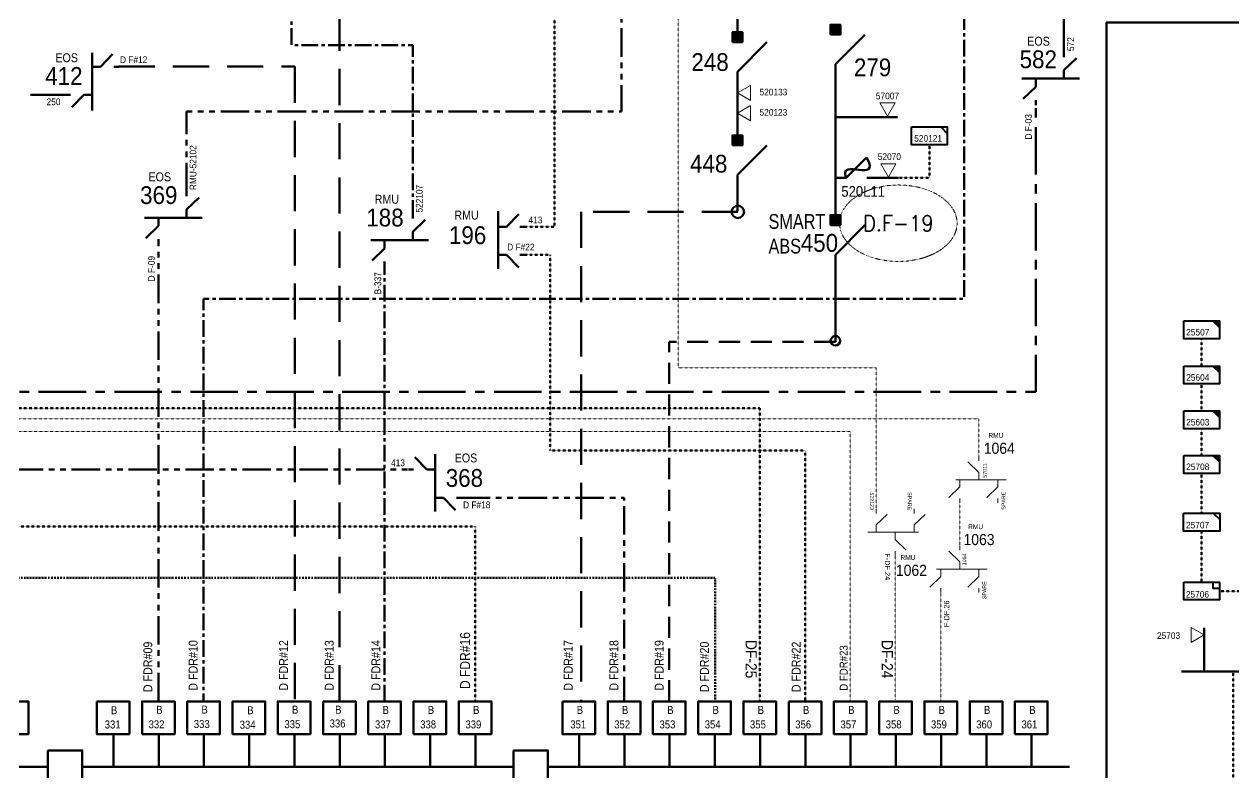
# Model space of a CAD drawing. Header units: metres. Extents: x 65984 to 144644, y -19036 to 23726.
# Drawn here: x 108724 to 109404, y 20772 to 21193 of the extents above; entities that cross this region are included whole.
import ezdxf
from ezdxf.enums import TextEntityAlignment as Align

# ---------------------------------------------------------------- set-up
doc = ezdxf.new("R2010")
doc.units = ezdxf.units.M
doc.header["$MEASUREMENT"] = 0
for name, pattern in [('( Center )', [2, 1.25, -0.25, 0.25, -0.25]), ('( Phantom )', [2.5, 1.25, -0.25, 0.25, -0.25, 0.25, -0.25]), ('DGN Style 3', [0.013877, 0, -0.013877]), ('DGN Style 4', [1.6, 0.8, -0.4, 0, -0.4]), ('HIDDEN2', [2381.25, 1587.5, -793.75])]:
    doc.linetypes.add(name, pattern=pattern)
doc.layers.get('0').update_dxf_attribs({"color": 95, "lineweight": 40})
for name, color, linetype, lineweight in [('ABS', 7, 'Continuous', 40), ('ABS NUMBER', 112, 'Continuous', 30), ('d_eos', 111, 'Continuous', 40), ('d_eos no', 121, 'Continuous', 40), ('d_fco', 5, 'Continuous', 40), ('d_fco text', 95, 'Continuous', 40), ('d_oh branch', 94, 'Continuous', 40), ('d_switch', 95, 'Continuous', 40), ('d_tf', 1, 'Continuous', 40), ('d_tf no', 6, 'Continuous', 40), ('d_ug cable', 95, 'Continuous', 40), ('d_ug tf', 1, 'Continuous', 40), ('d_unit sub', 7, 'Continuous', 40), ('FDR  1  16', 234, 'Continuous', 40), ('fedr no', 95, 'Continuous', 40), ('GRID STATION  04', 7, 'Continuous', 40), ('Level 37', 7, 'Continuous', 0), ('O H MAIN FEEDER', 4, 'Continuous', 100)]:
    doc.layers.add(name, color=color, linetype=linetype, lineweight=lineweight)
doc.styles.add('NASKHF', font='naskhf.shx', dxfattribs={"height": 8})
doc.styles.add('Style-Arial', font='arial.ttf')
doc.styles.add('Style-ENGINEERING', font='ENGINEERING.shx')
doc.styles.add('Style-msdefault', font='msdefault.shx')
doc.styles.add('Style-STANDARD', font='STANDARD.shx')

# ---------------------------------------------------------------- blocks, each defined once
blk = doc.blocks.new('ABS2_1_1')
at = {"color": 0, "linetype": 'ByBlock', "lineweight": -2, "ltscale": 500}
for q in [(-29900, 43500), (0, 0)]:
    blk.add_line((0, 13600), q, dxfattribs=at)
at = {"color": 0, "linetype": 'ByBlock', "lineweight": -2, "ltscale": 500, "flags": 128}
for points in [[(5000, 43600), (-5000, 43600), (-5000, 53600), (5000, 53600)], [(3791, 49653), (3791, 49653), (3791, 49653)]]:
    blk.add_lwpolyline(points, close=True, dxfattribs=at)
at = {"color": 0, "linetype": 'ByBlock', "lineweight": -2, "ltscale": 500}
for points in [[(5000, 43600), (-5000, 43600), (5000, 53600), (-5000, 53600)], [(3791, 49653), (3791, 49653), (3791, 49653)]]:
    blk.add_solid(points, dxfattribs=at)
blk = doc.blocks.new('TF3')
at = {"color": 0, "linetype": 'ByBlock', "lineweight": -2}
for p, q in [((11.3, 9), (18.3, 9)), ((18.3, 9), (18.3, 2))]:
    blk.add_line(p, q, dxfattribs=at)
at = {"color": 0, "linetype": 'ByBlock', "lineweight": -2, "flags": 128}
blk.add_lwpolyline([(18.3, 2), (11.3, 2), (11.3, 9)], dxfattribs=at)
at = {"color": 0, "linetype": 'ByBlock', "lineweight": -2}
blk.add_3dface([(-21.7, 9), (18.3, 9), (18.3, -11), (-21.7, -11)], dxfattribs=at)
blk = doc.blocks.new('TF_8')
at = {"color": 0, "linetype": 'ByBlock', "lineweight": -2}
blk.add_line((6.3, 4.95), (9.9, 1.35), dxfattribs=at)
blk.add_3dface([(-10.1, 4.95), (9.9, 4.95), (9.9, -5.05), (-10.1, -5.05)], dxfattribs=at)
blk = doc.blocks.new('*U886')
at = {"layer": 'd_eos', "color": 7, "linetype": 'Continuous', "lineweight": 211, "ltscale": 0.638341}
for p, q in [((7.44, 12.1), (7.44, 14.92)), ((7.44, 4.65), (14.44, 11.45)), ((-16.17, 0), (16.16, 0)), ((-8.42, 0), (-8.42, -4.65)), ((7.44, 0), (7.44, 4.65)), ((-8.42, -4.65), (-15.42, -11.44)), ((-8.42, -12.09), (-8.42, -14.92))]:
    blk.add_line(p, q, dxfattribs=at)
blk = doc.blocks.new('*U885')
at = {"layer": 'd_eos', "color": 7, "linetype": 'Continuous', "lineweight": 211, "ltscale": 0.638341}
for p, q in [((-7.44, 12.09), (-7.44, 14.92)), ((-7.44, 4.65), (-14.45, 11.44)), ((16.16, 0), (-16.16, 0)), ((-7.44, 0), (-7.44, 4.65)), ((8.41, 0), (8.41, -4.65)), ((8.41, -4.65), (15.42, -11.45)), ((8.41, -12.09), (8.41, -14.92))]:
    blk.add_line(p, q, dxfattribs=at)
blk = doc.blocks.new('*U827')
at = {"layer": 'd_eos', "color": 7, "linetype": 'Continuous', "lineweight": 211, "ltscale": 0.638341}
for p, q in [((0, 16.15), (0, -16.17)), ((4.65, 8.41), (11.45, 15.41)), ((0, 8.41), (4.65, 8.41)), ((12.09, 8.41), (14.92, 8.41)), ((-12.09, -7.45), (-14.92, -7.45)), ((-4.65, -7.45), (-11.44, -14.45)), ((0, -7.45), (-4.65, -7.45))]:
    blk.add_line(p, q, dxfattribs=at)
blk = doc.blocks.new('*U706')
at = {"layer": 'd_fco', "color": 3, "linetype": 'Continuous', "lineweight": 100}
blk.add_line((-4.6, 4.21), (-10.13, 4.21), dxfattribs=at)
at = {"layer": 'd_fco', "color": 3, "linetype": 'Continuous', "lineweight": 100, "flags": 128}
blk.add_lwpolyline([(13.02, 4.21), (7.07, 4.21), (-4.4, -7.26)], dxfattribs=at)
at = {"layer": 'd_fco', "color": 3, "linetype": 'Continuous', "lineweight": 100}
blk.add_open_spline([(-4.4, -7.26), (-13, 7.69), (11.58, -7.67), (7.07, 4.21)], degree=3, dxfattribs=at)
blk = doc.blocks.new('exist.us-1000kva')
at = {"color": 0, "linetype": 'ByBlock', "lineweight": -2, "flags": 128}
blk.add_lwpolyline([(40, 12.9), (32.8, 20), (40, 20)], close=True, dxfattribs=at)
at = {"color": 0, "linetype": 'ByBlock', "lineweight": -2, "extrusion": (0, 0, -1)}
blk.add_solid([(-40, 12.9), (-32.8, 20), (-40, 20)], dxfattribs=at)
at = {"color": 0, "linetype": 'ByBlock', "lineweight": -2, "xscale": 2, "yscale": 2}
blk.add_blockref('TF_8', (20.2, 10.1), dxfattribs=at)
blk = doc.blocks.new('*U1367')
at = {"layer": 'd_eos', "color": 5, "linetype": 'Continuous', "lineweight": 211, "ltscale": 0.638341}
for p, q in [((-7.45, 12.09), (-7.45, 14.91)), ((-7.45, 4.64), (-14.45, 11.44)), ((-7.45, -0.01), (-7.45, 4.64)), ((16.15, -0.01), (-16.17, -0.01)), ((8.41, -0.01), (8.41, -4.66)), ((8.41, -4.66), (15.41, -11.45)), ((8.41, -12.1), (8.41, -14.92))]:
    blk.add_line(p, q, dxfattribs=at)
blk = doc.blocks.new('*U1366')
at = {"layer": 'FDR  1  16', "color": 5, "linetype": '( Center )', "lineweight": 140, "ltscale": 7.500037}
blk.add_line((35.51, -595.63), (35.51, -351.13), dxfattribs=at)
at = {"layer": 'FDR  1  16', "color": 5, "linetype": '( Center )', "lineweight": 140, "ltscale": 7.500037, "flags": 128}
blk.add_lwpolyline([(-60.08, 474.76), (-60.08, 230.27), (-16.86, 230.27), (-16.86, -226.47), (51.36, -226.47), (51.36, -321.3)], dxfattribs=at)
at = {"layer": 'd_eos', "color": 5, "linetype": 'Continuous', "lineweight": 211, "ltscale": 0.638341, "extrusion": (0, 0, -1), "rotation": 359.9971420911775}
blk.add_blockref('*U1367', (-43.91, -336.21), dxfattribs=at)
at = {"layer": 'd_eos no', "color": 5, "linetype": 'Continuous', "lineweight": 140, "style": 'Style-Arial', "width": 0.9}
blk.add_text('188', height=10, dxfattribs=at).set_placement((25.22, -318.51), align=Align.TOP_LEFT)
at = {"layer": 'd_switch', "color": 5, "linetype": 'Continuous', "lineweight": 30, "style": 'Style-ENGINEERING', "width": 0.921053}
for s, p in [('522107', (53.07, -320.71)), ('B-337', (29.78, -366.7))]:
    blk.add_text(s, height=3.8, rotation=90, dxfattribs=at).set_placement(p, align=Align.TOP_LEFT)
at = {"layer": 'GRID STATION  04', "color": 5, "linetype": 'Continuous', "lineweight": 70, "style": 'Style-msdefault', "width": 0.9}
blk.add_text('D FDR#14', height=5, rotation=90, dxfattribs=at).set_placement((28.1, -589.6), align=Align.TOP_LEFT)
at = {"layer": 'Level 37', "color": 5, "linetype": 'Continuous', "lineweight": 80, "style": 'Style-msdefault', "width": 0.9}
blk.add_text('RMU', height=5, dxfattribs=at).set_placement((29.92, -310.72), align=Align.TOP_LEFT)
blk = doc.blocks.new('TRA1_634')
at = {"layer": 'd_tf', "color": 6, "linetype": 'Continuous', "lineweight": 0, "ltscale": 0.000426762, "flags": 128}
blk.add_lwpolyline([(10, -17), (0, 0), (-10, -17)], close=True, dxfattribs=at)
blk = doc.blocks.new('TRA1_633')
at = {"layer": 'd_tf', "color": 6, "linetype": 'Continuous', "lineweight": 0, "ltscale": 0.000426762, "xscale": 1.000046566207832, "yscale": 1.000046566207832, "zscale": 1.000046566207832, "rotation": 180.0000000124235}
blk.add_blockref('TRA1_634', (0, 0), dxfattribs=at)
blk = doc.blocks.new('*U3770')
at = {"layer": 'd_eos', "color": 7, "linetype": 'Continuous', "lineweight": 13, "ltscale": 0.590815}
for p, q in [((-12.95, 12.1), (-12.95, 14.93)), ((-12.95, 4.66), (-5.94, 11.45)), ((11.34, 12.1), (11.34, 14.92)), ((11.34, 4.66), (18.34, 11.45)), ((14.01, 0.01), (-18.32, 0.01)), ((-12.95, 0.01), (-12.95, 4.66)), ((-0.8, 0.01), (-0.8, -4.64)), ((11.34, 0.01), (11.34, 4.66)), ((-0.8, -4.64), (6.2, -11.44)), ((-0.8, -12.09), (-0.8, -14.91))]:
    blk.add_line(p, q, dxfattribs=at)

msp = doc.modelspace()

# ---------------------------------------------------------------- linework, layer by layer
at = {"layer": 'd_eos', "color": 5, "linetype": 'Continuous', "lineweight": 211, "ltscale": 0.638341}
for p, q in [((108990.57, 21055.49), (108990.57, 21087.82)), ((108995.22, 21079.09), (109002.02, 21086.1)), ((108990.57, 21079.09), (108995.22, 21079.09)), ((109002.67, 21079.09), (109005.49, 21079.09)), ((108990.57, 21063.24), (108995.22, 21063.24)), ((108995.22, 21063.24), (109002.02, 21056.23)), ((109002.66, 21063.24), (109005.49, 21063.24))]:
    msp.add_line(p, q, dxfattribs=at)
at = {"layer": 'd_eos', "color": 7, "linetype": 'Continuous', "lineweight": 211, "ltscale": 0.638341}
for p, q in [((108955.03, 20918.93), (108955.03, 20951.26)), ((108950.38, 20942.53), (108943.58, 20949.54)), ((108942.94, 20942.53), (108940.11, 20942.53)), ((108955.03, 20942.53), (108950.38, 20942.53)), ((108955.03, 20926.68), (108959.68, 20926.68)), ((108959.68, 20926.68), (108966.47, 20919.67)), ((108967.12, 20926.68), (108969.95, 20926.68))]:
    msp.add_line(p, q, dxfattribs=at)
at = {"layer": 'd_oh branch', "color": 3, "linetype": 'Continuous', "lineweight": 100}
for p, q in [((109215.04, 21140.79), (109180.05, 21140.79)), ((109215.51, 21106.5), (109202.08, 21106.5))]:
    msp.add_line(p, q, dxfattribs=at)
at = {"layer": 'd_oh branch', "color": 6, "linetype": 'Continuous', "lineweight": 100}
for p, q in [((109387.3, 20828.94), (109387.29, 20853.59)), ((109491.95, 20828.94), (109374.56, 20828.94))]:
    msp.add_line(p, q, dxfattribs=at)
at = {"layer": 'd_oh branch', "color": 3, "linetype": 'Continuous', "lineweight": 100, "flags": 128}
msp.add_lwpolyline([(109059.01, 20708.07), (109059.01, 20736.18), (109332.38, 20736.18), (109332.38, 21193.88), (109889.5, 21193.88), (109889.5, 21588.76), (111169.34, 21588.76), (111169.34, 21617.54)], dxfattribs=at)
at = {"layer": 'd_tf', "color": 3, "linetype": 'Continuous', "lineweight": 0, "ltscale": 0.000426762, "flags": 128}
for points in [[(109132.36, 21150.04), (109132.36, 21158.58), (109124.97, 21154.31)], [(109132.36, 21138.68), (109132.36, 21147.21), (109124.97, 21142.94)], [(109213.64, 21148.68), (109205.1, 21148.68), (109209.37, 21141.29)], [(109214.11, 21114.39), (109205.58, 21114.39), (109209.84, 21107)]]:
    msp.add_lwpolyline(points, close=True, dxfattribs=at)
at = {"layer": 'd_ug cable', "color": 251, "linetype": 'HIDDEN2', "lineweight": 211, "ltscale": 0.012803}
msp.add_line((108901.22, 20812.12), (108901.22, 21246.86), dxfattribs=at)
at = {"layer": 'd_ug cable', "color": 6, "linetype": '( Phantom )', "lineweight": 158, "ltscale": 12.802868}
msp.add_line((108799.49, 20812.12), (108799.49, 21069.62), dxfattribs=at)
at = {"layer": 'd_ug cable', "color": 3, "linetype": 'HIDDEN2', "lineweight": 158, "ltscale": 0.0075}
for p in [(109086.68, 20812.12), (109180.05, 21014.44)]:
    msp.add_line(p, (109086.68, 21014.44), dxfattribs=at)
at = {"layer": 'd_ug cable', "color": 6, "linetype": 'DGN Style 3', "lineweight": 100}
for p, q in [((109385.9, 21000.67), (109385.9, 21016.09)), ((109385.9, 20975.48), (109385.9, 20990.54)), ((109385.9, 20950.45), (109385.9, 20965.52)), ((109385.9, 20918.05), (109385.9, 20940.38)), ((109385.9, 20879.16), (109385.9, 20907.81)), ((109411.4, 20874.11), (109395.89, 20874.11))]:
    msp.add_line(p, q, dxfattribs=at)
at = {"layer": 'd_ug cable', "color": 55, "linetype": 'DGN Style 3', "lineweight": 0}
for p, q in [((109249.96, 20899.59), (109249.96, 20923.49)), ((109239.28, 20812.12), (109239.28, 20873.36))]:
    msp.add_line(p, q, dxfattribs=at)
at = {"layer": 'd_ug cable', "color": 202, "linetype": 'DGN Style 3', "lineweight": 0, "flags": 128}
msp.add_lwpolyline([(109203, 20920.39), (109203, 20999.71), (109091.66, 20999.71), (109091.66, 22252.38), (108327.47, 22252.38), (108327.47, 21902.35), (108458.22, 21902.35)], dxfattribs=at)
at = {"layer": 'd_ug cable', "color": 74, "linetype": 'HIDDEN2', "lineweight": 140, "ltscale": 0.012803}
for points in [[(108747.94, 21153.26), (108747.94, 21153.26), (108410.49, 21153.26), (108410.49, 21755.65), (108547.79, 21755.65)], [(108777.17, 21169.11), (108876.1, 21169.11), (108876.1, 20812.12)]]:
    msp.add_lwpolyline(points, dxfattribs=at)
at = {"layer": 'd_ug cable', "color": 6, "linetype": '( Phantom )', "lineweight": 158, "ltscale": 12.802868, "flags": 128}
msp.add_lwpolyline([(108815.35, 21099.08), (108815.35, 21143.95), (109059.84, 21143.95), (109059.84, 21623.18)], dxfattribs=at)
at = {"layer": 'd_ug cable', "color": 251, "linetype": 'DGN Style 3', "lineweight": 106, "flags": 128}
msp.add_lwpolyline([(109137.55, 20812.12), (109137.55, 20977.11), (108416.33, 20977.11), (108416.33, 21525.01), (108501.21, 21525.01)], dxfattribs=at)
at = {"layer": 'd_ug cable', "color": 174, "linetype": '( Phantom )', "lineweight": 200, "ltscale": 12.802868, "flags": 128}
for points in [[(108375.96, 21496.01), (108375.96, 20942.53), (108940.17, 20942.53)], [(108969.95, 20926.68), (109061.25, 20926.68), (109061.25, 20812.63)]]:
    msp.add_lwpolyline(points, dxfattribs=at)
at = {"layer": 'd_ug cable', "color": 171, "linetype": 'DGN Style 3', "lineweight": 13, "flags": 128}
msp.add_lwpolyline([(109188.42, 20812.12), (109188.42, 20963.85), (108397.86, 20963.85), (108397.86, 21361.77), (108314.69, 21361.77)], dxfattribs=at)
at = {"layer": 'd_ug cable', "color": 5, "linetype": 'DGN Style 3', "lineweight": 106, "flags": 128}
for points in [[(109004.08, 21079.09), (109022.2, 21079.09), (109022.2, 21268.57), (109030.32, 21268.57)], [(109005.49, 21063.24), (109019.65, 21063.24), (109019.65, 20953.18), (109162.98, 20953.18), (109162.98, 20812.12)]]:
    msp.add_lwpolyline(points, dxfattribs=at)
at = {"layer": 'd_ug cable', "color": 3, "linetype": 'DGN Style 3', "lineweight": 106, "flags": 128}
msp.add_lwpolyline([(109232.9, 21125.19), (109232.9, 21106.5), (109215.51, 21106.5)], dxfattribs=at)
at = {"layer": 'd_ug cable', "color": 30, "linetype": 'HIDDEN2', "lineweight": 140, "ltscale": 0.012803}
msp.add_lwpolyline([(109125.24, 21087.46), (109037.16, 21087.46), (109037.16, 20812.12)], dxfattribs=at)
at = {"layer": 'd_ug cable', "color": 11, "linetype": 'DGN Style 3', "lineweight": 106, "flags": 128}
msp.add_lwpolyline([(108977.52, 20812.12), (108977.52, 20910.45), (108356.58, 20910.45), (108356.58, 21077.5)], dxfattribs=at)
at = {"layer": 'd_ug cable', "color": 55, "linetype": 'DGN Style 3', "lineweight": 0, "flags": 128}
msp.add_lwpolyline([(108112.15, 20932.48), (108209.32, 20932.48), (108209.32, 20970.96), (109260.74, 20970.96), (109260.74, 20949.95)], dxfattribs=at)
at = {"layer": 'd_ug cable', "color": 202, "linetype": 'DGN Style 3', "lineweight": 13, "flags": 128}
msp.add_lwpolyline([(109213.67, 20813.11), (109213.67, 20893.98)], dxfattribs=at)
at = {"layer": 'd_ug cable', "color": 22, "linetype": 'DGN Style 4', "lineweight": 140, "flags": 128}
msp.add_lwpolyline([(108334.66, 20881.54), (109112.41, 20881.54), (109112.41, 20812.12)], dxfattribs=at)
at = {"layer": 'd_ug cable', "color": 6, "linetype": 'DGN Style 3', "lineweight": 106, "flags": 128}
msp.add_lwpolyline([(109386.77, 20765.85), (109403.7, 20765.85), (109403.7, 20828.94)], dxfattribs=at)
at = {"layer": 'FDR  1  16', "color": 5, "linetype": '( Center )', "lineweight": 211, "ltscale": 21.338113}
msp.add_line((109308.52, 21243.76), (109308.52, 21176.74), dxfattribs=at)
at = {"layer": 'FDR  1  16', "color": 234, "linetype": '( Center )', "lineweight": 140, "ltscale": 7.500037, "flags": 128}
msp.add_lwpolyline([(109229.08, 21340.8), (109252.4, 21340.8), (109252.4, 21038.58), (108824.92, 21038.58), (108824.92, 20812.12)], dxfattribs=at)
at = {"layer": 'FDR  1  16', "color": 5, "linetype": '( Center )', "lineweight": 211, "ltscale": 21.338113, "flags": 128}
msp.add_lwpolyline([(108564.75, 20812.12), (108564.75, 20986.16), (109292.67, 20986.16), (109292.67, 21147.94)], dxfattribs=at)
at = {"layer": 'fedr no', "color": 82, "linetype": 'DGN Style 3', "lineweight": 13, "true_color": 0x1dc70e}
msp.add_ellipse((109215.44, 21081.06), major_axis=(33.02, 0), ratio=0.651175, dxfattribs=at)
at = {"layer": 'GRID STATION  04', "color": 121, "linetype": 'Continuous', "lineweight": 70, "ltscale": 0.588932}
for p, q in [((108774.25, 20775.38), (108774.25, 20793.75)), ((108850.55, 20793.75), (108850.55, 20775.38)), ((108952.28, 20793.75), (108952.28, 20775.38)), ((108977.71, 20793.75), (108977.71, 20775.38)), ((109137.74, 20793.75), (109137.74, 20775.38)), ((109188.61, 20793.75), (109188.61, 20775.38)), ((109214.04, 20793.75), (109214.04, 20775.38)), ((109239.47, 20793.75), (109239.47, 20775.38)), ((109264.91, 20793.75), (109264.91, 20775.38)), ((109290.34, 20793.75), (109290.34, 20775.38))]:
    msp.add_line(p, q, dxfattribs=at)
at = {"layer": 'GRID STATION  04', "color": 6, "linetype": 'Continuous', "lineweight": 70, "ltscale": 0.588932}
msp.add_line((108799.68, 20793.75), (108799.68, 20775.38), dxfattribs=at)
at = {"layer": 'GRID STATION  04', "color": 234, "linetype": 'Continuous', "lineweight": 70, "ltscale": 0.588932}
msp.add_line((108825.11, 20793.75), (108825.11, 20775.38), dxfattribs=at)
at = {"layer": 'GRID STATION  04', "color": 74, "linetype": 'Continuous', "lineweight": 70, "ltscale": 0.588932}
msp.add_line((108875.98, 20793.75), (108875.98, 20775.38), dxfattribs=at)
at = {"layer": 'GRID STATION  04', "color": 251, "linetype": 'Continuous', "lineweight": 70, "ltscale": 0.588932}
msp.add_line((108901.41, 20775.38), (108901.41, 20793.75), dxfattribs=at)
at = {"layer": 'GRID STATION  04', "color": 5, "linetype": 'Continuous', "lineweight": 70, "ltscale": 0.588932}
for p, q in [((108926.85, 20793.75), (108926.85, 20775.38)), ((109163.17, 20775.38), (109163.17, 20793.75))]:
    msp.add_line(p, q, dxfattribs=at)
at = {"layer": 'GRID STATION  04', "color": 30, "linetype": 'Continuous', "lineweight": 70, "ltscale": 0.588932}
msp.add_line((109036.01, 20775.38), (109036.01, 20793.75), dxfattribs=at)
at = {"layer": 'GRID STATION  04', "color": 174, "linetype": 'Continuous', "lineweight": 70, "ltscale": 0.588932}
msp.add_line((109061.44, 20793.75), (109061.44, 20775.38), dxfattribs=at)
at = {"layer": 'GRID STATION  04', "color": 3, "linetype": 'Continuous', "lineweight": 70, "ltscale": 0.588932}
msp.add_line((109086.87, 20793.75), (109086.87, 20775.38), dxfattribs=at)
at = {"layer": 'GRID STATION  04', "color": 22, "linetype": 'Continuous', "lineweight": 70, "ltscale": 0.588932}
msp.add_line((109112.31, 20793.75), (109112.31, 20775.38), dxfattribs=at)
at = {"layer": 'GRID STATION  04', "color": 121, "linetype": 'Continuous', "lineweight": 211, "ltscale": 0.588932}
for p, q in [((108737.35, 20775.38), (108445.53, 20775.38)), ((108999.11, 20775.38), (108756.66, 20775.38)), ((109311.61, 20775.38), (109018.41, 20775.38))]:
    msp.add_line(p, q, dxfattribs=at)
at = {"layer": 'GRID STATION  04', "color": 121, "linetype": 'Continuous', "lineweight": 70, "ltscale": 0.588932, "flags": 128}
for points in [[(108708.08, 20793.75), (108708.08, 20812.12), (108726.45, 20812.12), (108726.45, 20793.75)], [(108764.87, 20812.12), (108764.87, 20793.75), (108783.24, 20793.75), (108783.24, 20812.12)], [(108841.17, 20793.75), (108841.17, 20812.12), (108859.54, 20812.12), (108859.54, 20793.75)], [(108942.9, 20793.75), (108942.9, 20812.12), (108961.27, 20812.12), (108961.27, 20793.75)], [(108968.34, 20793.75), (108968.34, 20812.12), (108986.71, 20812.12), (108986.71, 20793.75)], [(109128.36, 20793.75), (109128.36, 20812.12), (109146.73, 20812.12), (109146.73, 20793.75)], [(109179.23, 20793.75), (109179.23, 20812.12), (109197.6, 20812.12), (109197.6, 20793.75)], [(109204.66, 20793.75), (109204.66, 20812.12), (109223.03, 20812.12), (109223.03, 20793.75)], [(109230.1, 20793.75), (109230.1, 20812.12), (109248.47, 20812.12), (109248.47, 20793.75)], [(109255.53, 20793.75), (109255.53, 20812.12), (109273.9, 20812.12), (109273.9, 20793.75)], [(109280.96, 20793.75), (109280.96, 20812.12), (109299.33, 20812.12), (109299.33, 20793.75)]]:
    msp.add_lwpolyline(points, close=True, dxfattribs=at)
at = {"layer": 'GRID STATION  04', "color": 6, "linetype": 'Continuous', "lineweight": 70, "ltscale": 0.588932, "flags": 128}
msp.add_lwpolyline([(108790.31, 20793.75), (108790.31, 20812.12), (108808.67, 20812.12), (108808.67, 20793.75)], close=True, dxfattribs=at)
at = {"layer": 'GRID STATION  04', "color": 234, "linetype": 'Continuous', "lineweight": 70, "ltscale": 0.588932, "flags": 128}
msp.add_lwpolyline([(108815.74, 20793.75), (108815.74, 20812.12), (108834.11, 20812.12), (108834.11, 20793.75)], close=True, dxfattribs=at)
at = {"layer": 'GRID STATION  04', "color": 74, "linetype": 'Continuous', "lineweight": 70, "ltscale": 0.588932, "flags": 128}
msp.add_lwpolyline([(108866.61, 20793.75), (108866.61, 20812.12), (108884.97, 20812.12), (108884.97, 20793.75)], close=True, dxfattribs=at)
at = {"layer": 'GRID STATION  04', "color": 251, "linetype": 'Continuous', "lineweight": 70, "ltscale": 0.588932, "flags": 128}
msp.add_lwpolyline([(108892.04, 20812.12), (108892.04, 20793.75), (108910.41, 20793.75), (108910.41, 20812.12)], close=True, dxfattribs=at)
at = {"layer": 'GRID STATION  04', "color": 5, "linetype": 'Continuous', "lineweight": 70, "ltscale": 0.588932, "flags": 128}
for points in [[(108917.47, 20793.75), (108917.47, 20812.12), (108935.84, 20812.12), (108935.84, 20793.75)], [(109153.8, 20812.12), (109153.8, 20793.75), (109172.17, 20793.75), (109172.17, 20812.12)]]:
    msp.add_lwpolyline(points, close=True, dxfattribs=at)
at = {"layer": 'GRID STATION  04', "color": 30, "linetype": 'Continuous', "lineweight": 70, "ltscale": 0.588932, "flags": 128}
msp.add_lwpolyline([(109026.63, 20812.12), (109026.63, 20793.75), (109045, 20793.75), (109045, 20812.12)], close=True, dxfattribs=at)
at = {"layer": 'GRID STATION  04', "color": 174, "linetype": 'Continuous', "lineweight": 70, "ltscale": 0.588932, "flags": 128}
msp.add_lwpolyline([(109052.06, 20793.75), (109052.06, 20812.12), (109070.43, 20812.12), (109070.43, 20793.75)], close=True, dxfattribs=at)
at = {"layer": 'GRID STATION  04', "color": 3, "linetype": 'Continuous', "lineweight": 70, "ltscale": 0.588932, "flags": 128}
msp.add_lwpolyline([(109077.5, 20793.75), (109077.5, 20812.12), (109095.87, 20812.12), (109095.87, 20793.75)], close=True, dxfattribs=at)
at = {"layer": 'GRID STATION  04', "color": 22, "linetype": 'Continuous', "lineweight": 70, "ltscale": 0.588932, "flags": 128}
msp.add_lwpolyline([(109102.93, 20793.75), (109102.93, 20812.12), (109121.3, 20812.12), (109121.3, 20793.75)], close=True, dxfattribs=at)
at = {"layer": 'GRID STATION  04', "color": 121, "linetype": 'Continuous', "lineweight": 211, "ltscale": 0.588932, "flags": 128}
for points in [[(108737.35, 20784.57), (108737.35, 20766.2), (108756.66, 20766.2), (108756.66, 20784.57)], [(108999.11, 20784.57), (108999.11, 20766.2), (109018.41, 20766.2), (109018.41, 20784.57)]]:
    msp.add_lwpolyline(points, close=True, dxfattribs=at)
at = {"layer": 'O H MAIN FEEDER', "color": 30, "lineweight": 211, "ltscale": 0.498271}
for p, q in [((109124.97, 21188.22), (109124.97, 21224.48)), ((109124.97, 21130.7), (109124.97, 21159.14)), ((109124.97, 21087.77), (109124.97, 21102.62))]:
    msp.add_line(p, q, dxfattribs=at)
at = {"layer": 'O H MAIN FEEDER', "color": 3, "lineweight": 211, "ltscale": 0.498271}
for p, q in [((109180.05, 21163.73), (109180.05, 21085.72)), ((109180.05, 21057.11), (109180.05, 21014.44))]:
    msp.add_line(p, q, dxfattribs=at)
at = {"layer": 'O H MAIN FEEDER', "color": 30, "lineweight": 211, "ltscale": 0.498271}
msp.add_circle((109125.24, 21087.46), 3.51, dxfattribs=at)
at = {"layer": 'O H MAIN FEEDER', "color": 3, "lineweight": 211, "ltscale": 0.498271}
msp.add_circle((109180.05, 21014.99), 2.67, dxfattribs=at)

# ---------------------------------------------------------------- block references
at = {"layer": 'ABS', "color": 7, "linetype": 'Continuous', "lineweight": 211, "ltscale": 0.829472, "xscale": 0.000555747191877611, "yscale": -0.0005557471918776113, "zscale": 0.0003680335276451397, "rotation": 180.0000000000002}
for p in [(109124.97, 21158.68), (109180.05, 21162.87), (109124.97, 21100.65)]:
    msp.add_blockref('ABS2_1_1', p, dxfattribs=at)
at = {"layer": 'ABS', "color": 2, "linetype": 'Continuous', "lineweight": 211, "ltscale": 0.829472, "xscale": 0.000555747191877611, "yscale": -0.0005557471918776113, "zscale": 0.0003680335276451397, "rotation": 180.0000000000002}
msp.add_blockref('ABS2_1_1', (109180.05, 21055.8), dxfattribs=at)
at = {"layer": 'd_eos', "color": 7, "linetype": 'Continuous', "lineweight": 211, "ltscale": 0.638341}
for name, p in [('*U827', (108762.26, 21160.69)), ('*U886', (109301.09, 21162.43))]:
    msp.add_blockref(name, p, dxfattribs=at)
at = {"layer": 'd_eos', "color": 7, "linetype": 'Continuous', "lineweight": 211, "ltscale": 0.638341, "extrusion": (0, 0, -1), "rotation": 359.9971420911775}
msp.add_blockref('*U885', (-108807.9, 21084.17), dxfattribs=at)
at = {"layer": 'd_eos', "color": 7, "linetype": 'Continuous', "lineweight": 13, "ltscale": 0.590815, "xscale": 0.879114092363203, "yscale": 0.879114092363203, "zscale": 0.879114092363203}
for p, rotation in [((109260.03, 20936.84), 180), ((109214.39, 20907.26), 359.9999999999999), ((109249.25, 20886.48), 180)]:
    msp.add_blockref('*U3770', p, dxfattribs=dict(at, rotation=rotation))
at = {"layer": 'd_fco', "color": 3, "linetype": 'Continuous', "lineweight": 100, "rotation": 180.0000000006}
msp.add_blockref('*U706', (109193.13, 21110.7), dxfattribs=at)
at = {"layer": 'd_tf', "color": 6, "linetype": 'Continuous', "lineweight": 0, "ltscale": 0.000426762, "xscale": 0.4267622666611982, "yscale": 0.4267622666611982, "zscale": 0.4267622666611982, "rotation": 89.9997331952823}
msp.add_blockref('TRA1_633', (109387.28, 20849.49), dxfattribs=at)
at = {"layer": 'd_ug tf', "color": 3, "linetype": 'Continuous', "lineweight": 40, "xscale": 1.000459148070467, "yscale": 1.000459148070467, "zscale": 0.3164171083704443}
msp.add_blockref('TF_8', (109233, 21130.24), dxfattribs=at)
at = {"layer": 'd_ug tf', "color": 6, "linetype": 'Continuous', "lineweight": 40, "xscale": 0.5002295740352334, "yscale": 0.5002295740352334, "zscale": 0.3164171083704443, "rotation": 359.9999999999999}
for p in [(109375.89, 21016.09), (109375.89, 20990.64), (109375.89, 20965.47), (109375.89, 20940.38)]:
    msp.add_blockref('exist.us-1000kva', p, dxfattribs=at)
at = {"layer": 'd_unit sub', "color": 6, "linetype": 'Continuous', "lineweight": 40, "xscale": 1.024276478036518, "yscale": 1.024276478036518, "zscale": 0.4267622666565712}
msp.add_blockref('TF_8', (109386, 20912.98), dxfattribs=at)
at = {"layer": 'd_unit sub', "color": 6, "linetype": 'Continuous', "lineweight": 40, "xscale": 0.4997783654572644, "yscale": 0.4997783654572644, "zscale": 0.1300771388769227, "rotation": 359.9999999999999}
msp.add_blockref('TF3', (109386.75, 20874.67), dxfattribs=at)
at = {"layer": 'FDR  1  16', "color": 5, "linetype": '( Center )', "lineweight": 140, "ltscale": 7.500037}
msp.add_blockref('*U1366', (108891.15, 21407.75), dxfattribs=at)

# ---------------------------------------------------------------- texts
at = {"layer": 'ABS NUMBER', "color": 7, "lineweight": 140, "style": 'Style-Arial', "width": 0.9}
for s, p in [('248', (109120.09, 21176.7)), ('279', (109211.44, 21173.7))]:
    msp.add_text(s, height=10, dxfattribs=at).set_placement(p, align=Align.TOP_RIGHT)
msp.add_text('448', height=10, dxfattribs=at).set_placement((109098.34, 21119.53), align=Align.TOP_LEFT)
at = {"layer": 'ABS NUMBER', "color": 2, "lineweight": 140, "style": 'Style-Arial', "width": 0.9}
msp.add_text('450', height=10, dxfattribs=at).set_placement((109181.55, 21075), align=Align.TOP_RIGHT)
at = {"layer": 'd_eos no', "color": 7, "linetype": 'Continuous', "lineweight": 140, "style": 'Style-Arial', "width": 0.9}
for s, p in [('582', (109283.62, 21178.25)), ('412', (108735.88, 21168.88)), ('369', (108789.21, 21101.86)), ('368', (108961, 20942.81))]:
    msp.add_text(s, height=10, dxfattribs=at).set_placement(p, align=Align.TOP_LEFT)
at = {"layer": 'd_eos no', "color": 5, "linetype": 'Continuous', "lineweight": 140, "style": 'Style-Arial', "width": 0.9}
msp.add_text('196', height=10, rotation=359.99248, dxfattribs=at).set_placement((108983.81, 21079.33), align=Align.TOP_RIGHT)
at = {"layer": 'd_eos no', "color": 7, "linetype": 'Continuous', "lineweight": 13, "style": 'Style-Arial', "width": 0.9}
for s, p in [('1064', (109263.47, 20957.61)), ('1063', (109252.07, 20906.28)), ('1062', (109214.06, 20888.98))]:
    msp.add_text(s, height=6.239, dxfattribs=at).set_placement(p, align=Align.TOP_LEFT)
at = {"layer": 'd_fco text', "color": 3, "linetype": 'Continuous', "lineweight": 80, "style": 'Style-msdefault', "width": 0.916667}
msp.add_text('520L11', height=6, dxfattribs=at).set_placement((109183.38, 21101.95), align=Align.TOP_LEFT)
at = {"layer": 'd_fco text', "color": 1, "linetype": 'Continuous', "lineweight": 13, "ltscale": 3.797945, "insert": (109142.46, 21063.91), "char_height": 8.3194, "attachment_point": 7, "style": 'NASKHF'}
msp.add_mtext('\\Fmsdefault;\\H1x;\\W0.82;SMART\\PABS', dxfattribs=at)
at = {"layer": 'd_switch', "color": 5, "linetype": 'Continuous', "lineweight": 30, "style": 'Style-ENGINEERING', "width": 0.921053}
for s, p in [('572', (109310.41, 21177.85)), ('D F-03', (109286.68, 21128.12))]:
    msp.add_text(s, height=3.8, rotation=90, dxfattribs=at).set_placement(p, align=Align.TOP_LEFT)
at = {"layer": 'd_switch', "color": 74, "linetype": 'Continuous', "lineweight": 30, "style": 'Style-ENGINEERING', "width": 0.921053}
for s, p in [('D F#12', (108777.92, 21174.89)), ('250', (108736.64, 21151.23))]:
    msp.add_text(s, height=3.8, dxfattribs=at).set_placement(p, align=Align.TOP_LEFT)
at = {"layer": 'd_switch', "color": 6, "linetype": 'Continuous', "lineweight": 30, "style": 'Style-ENGINEERING', "width": 0.921053}
for s, p in [('RMU-52102', (108817.06, 21099.67)), ('D F-09', (108793.69, 21048.35))]:
    msp.add_text(s, height=3.8, rotation=90, dxfattribs=at).set_placement(p, align=Align.TOP_LEFT)
at = {"layer": 'd_switch', "color": 5, "linetype": 'Continuous', "lineweight": 30, "style": 'Style-ENGINEERING', "width": 0.921053}
msp.add_text('413', height=3.8, rotation=359.99248, dxfattribs=at).set_placement((109015.33, 21084.77), align=Align.TOP_RIGHT)
msp.add_text('D F#22', height=3.8, dxfattribs=at).set_placement((108995.57, 21069.54), align=Align.TOP_LEFT)
at = {"layer": 'd_switch', "color": 174, "linetype": 'Continuous', "lineweight": 30, "style": 'Style-ENGINEERING', "width": 0.921053}
for s, p in [('413', (108930.27, 20948.21)), ('D F#18', (108970.76, 20924.56))]:
    msp.add_text(s, height=3.8, dxfattribs=at).set_placement(p, align=Align.TOP_LEFT)
at = {"layer": 'd_tf no', "color": 3, "linetype": 'Continuous', "lineweight": 40, "style": 'Style-msdefault', "width": 0.945946}
for s, p in [('520133', (109153.02, 21156.65)), ('57007', (109215.81, 21154.44)), ('520123', (109153.02, 21145.28)), ('52070', (109216.91, 21120.33))]:
    msp.add_text(s, height=3.7, dxfattribs=at).set_placement(p, align=Align.TOP_RIGHT)
msp.add_text('520121', height=3.7, dxfattribs=at).set_placement((109224.37, 21130.64), align=Align.TOP_LEFT)
at = {"layer": 'd_tf no', "color": 6, "linetype": 'Continuous', "lineweight": 40, "style": 'Style-msdefault', "width": 0.945946}
for s, p in [('25507', (109377.25, 21021.63)), ('25604', (109377.25, 20996.18)), ('25603', (109377.25, 20971.01)), ('25708', (109377.25, 20945.92)), ('25707', (109377.13, 20913.11)), ('25706', (109377.05, 20874.18)), ('25703', (109360.82, 20851))]:
    msp.add_text(s, height=3.7, dxfattribs=at).set_placement(p, align=Align.TOP_LEFT)
at = {"layer": 'd_tf no', "color": 202, "linetype": 'Continuous', "lineweight": 40, "style": 'Style-ENGINEERING', "width": 0.921053}
msp.add_text('DF-24', height=6.305, rotation=270, dxfattribs=at).set_placement((109212.35, 20846.68), align=Align.TOP_LEFT)
at = {"layer": 'd_ug cable', "color": 251, "linetype": 'DGN Style 3', "lineweight": 106, "style": 'Style-ENGINEERING', "width": 0.921053}
msp.add_text('DF-25', height=6.305, rotation=270, dxfattribs=at).set_placement((109135.88, 20846.68), align=Align.TOP_LEFT)
at = {"layer": 'fedr no', "color": 6, "linetype": 'Continuous', "lineweight": 40, "insert": (109215.44, 21081.06), "char_height": 8.852, "attachment_point": 5, "style": 'Style-STANDARD'}
msp.add_mtext('D.F-19', dxfattribs=at)
at = {"layer": 'GRID STATION  04', "color": 30, "linetype": 'Continuous', "lineweight": 70, "style": 'Style-msdefault', "width": 0.9}
for s, height, p in [('D FDR#16', 5.632, (108969.06, 20819.09)), ('D FDR#17', 5, (109027.39, 20818.15)), ('D FDR#23', 4.5, (109182.45, 20818.13))]:
    msp.add_text(s, height=height, rotation=90, dxfattribs=at).set_placement(p, align=Align.TOP_LEFT)
at = {"layer": 'GRID STATION  04', "color": 6, "linetype": 'Continuous', "lineweight": 70, "style": 'Style-msdefault', "width": 0.9}
msp.add_text('D FDR#09', height=5, rotation=90, dxfattribs=at).set_placement((108791.06, 20817.33), align=Align.TOP_LEFT)
at = {"layer": 'GRID STATION  04', "color": 234, "linetype": 'Continuous', "lineweight": 70, "style": 'Style-msdefault', "width": 0.9}
msp.add_text('D FDR#10', height=5, rotation=90, dxfattribs=at).set_placement((108816.5, 20818.15), align=Align.TOP_LEFT)
at = {"layer": 'GRID STATION  04', "color": 74, "linetype": 'Continuous', "lineweight": 70, "style": 'Style-msdefault', "width": 0.9}
msp.add_text('D FDR#12', height=5, rotation=90, dxfattribs=at).set_placement((108867.36, 20818.15), align=Align.TOP_LEFT)
at = {"layer": 'GRID STATION  04', "color": 251, "linetype": 'Continuous', "lineweight": 70, "style": 'Style-msdefault', "width": 0.9}
msp.add_text('D FDR#13', height=5, rotation=90, dxfattribs=at).set_placement((108893.03, 20818.15), align=Align.TOP_LEFT)
at = {"layer": 'GRID STATION  04', "color": 174, "linetype": 'Continuous', "lineweight": 70, "style": 'Style-msdefault', "width": 0.9}
msp.add_text('D FDR#18', height=5, rotation=90, dxfattribs=at).set_placement((109053.06, 20818.15), align=Align.TOP_LEFT)
at = {"layer": 'GRID STATION  04', "color": 3, "linetype": 'Continuous', "lineweight": 70, "style": 'Style-msdefault', "width": 0.9}
msp.add_text('D FDR#19', height=5, rotation=90, dxfattribs=at).set_placement((109078.49, 20818.15), align=Align.TOP_LEFT)
at = {"layer": 'GRID STATION  04', "color": 22, "linetype": 'Continuous', "lineweight": 70, "style": 'Style-msdefault', "width": 0.9}
msp.add_text('D FDR#20', height=5, rotation=90, dxfattribs=at).set_placement((109103.92, 20817.33), align=Align.TOP_LEFT)
at = {"layer": 'GRID STATION  04', "color": 5, "linetype": 'Continuous', "lineweight": 70, "style": 'Style-msdefault', "width": 0.9}
msp.add_text('D FDR#22', height=5, rotation=90, dxfattribs=at).set_placement((109155.51, 20817.33), align=Align.TOP_LEFT)
at = {"layer": 'GRID STATION  04', "color": 121, "linetype": 'Continuous', "lineweight": 70, "style": 'Style-msdefault', "width": 0.888889}
for s, p in [('B', (108772.8, 20809.44)), ('B', (108849.44, 20809.43)), ('B', (108950.92, 20809.58)), ('B', (108976.35, 20809.58)), ('B', (109136.38, 20809.58)), ('B', (109187.25, 20809.58)), ('B', (109212.68, 20809.58)), ('B', (109238.11, 20809.58)), ('B', (109263.55, 20809.58)), ('B', (109288.98, 20809.58)), ('331', (108769.31, 20801.41)), ('334', (108845.18, 20801.29)), ('338', (108946.65, 20801.44)), ('339', (108972.09, 20801.44)), ('355', (109132.04, 20801.44)), ('357', (109182.91, 20801.44)), ('358', (109208.34, 20801.44)), ('359', (109233.78, 20801.44)), ('360', (109259.21, 20801.44)), ('361', (109284.64, 20801.44))]:
    msp.add_text(s, height=4.5, dxfattribs=at).set_placement(p, align=Align.TOP_LEFT)
at = {"layer": 'GRID STATION  04', "color": 6, "linetype": 'Continuous', "lineweight": 70, "style": 'Style-msdefault', "width": 0.888889}
for s, p in [('B', (108798.25, 20809.65)), ('332', (108793.99, 20801.51))]:
    msp.add_text(s, height=4.5, dxfattribs=at).set_placement(p, align=Align.TOP_LEFT)
at = {"layer": 'GRID STATION  04', "color": 234, "linetype": 'Continuous', "lineweight": 70, "style": 'Style-msdefault', "width": 0.888889}
for s, p in [('B', (108823.67, 20809.81)), ('333', (108819.4, 20801.67))]:
    msp.add_text(s, height=4.5, dxfattribs=at).set_placement(p, align=Align.TOP_LEFT)
at = {"layer": 'GRID STATION  04', "color": 74, "linetype": 'Continuous', "lineweight": 70, "style": 'Style-msdefault', "width": 0.888889}
for s, p in [('B', (108874.6, 20809.72)), ('335', (108870.33, 20801.58))]:
    msp.add_text(s, height=4.5, dxfattribs=at).set_placement(p, align=Align.TOP_LEFT)
at = {"layer": 'GRID STATION  04', "color": 251, "linetype": 'Continuous', "lineweight": 70, "style": 'Style-msdefault', "width": 0.888889}
for s, p in [('B', (108898.84, 20809.69)), ('336', (108895.74, 20801.98))]:
    msp.add_text(s, height=4.5, dxfattribs=at).set_placement(p, align=Align.TOP_LEFT)
at = {"layer": 'GRID STATION  04', "color": 5, "linetype": 'Continuous', "lineweight": 70, "style": 'Style-msdefault', "width": 0.888889}
for s, p in [('B', (108925.49, 20809.58)), ('B', (109161.81, 20809.58)), ('337', (108921.22, 20801.44)), ('356', (109157.48, 20801.44))]:
    msp.add_text(s, height=4.5, dxfattribs=at).set_placement(p, align=Align.TOP_LEFT)
at = {"layer": 'GRID STATION  04', "color": 30, "linetype": 'Continuous', "lineweight": 70, "style": 'Style-msdefault', "width": 0.888889}
for s, p in [('B', (109034.65, 20809.58)), ('351', (109031.05, 20801.44))]:
    msp.add_text(s, height=4.5, dxfattribs=at).set_placement(p, align=Align.TOP_LEFT)
at = {"layer": 'GRID STATION  04', "color": 174, "linetype": 'Continuous', "lineweight": 70, "style": 'Style-msdefault', "width": 0.888889}
for s, p in [('B', (109060.08, 20809.58)), ('352', (109055.74, 20801.44))]:
    msp.add_text(s, height=4.5, dxfattribs=at).set_placement(p, align=Align.TOP_LEFT)
at = {"layer": 'GRID STATION  04', "color": 3, "linetype": 'Continuous', "lineweight": 70, "style": 'Style-msdefault', "width": 0.888889}
for s, p in [('B', (109085.51, 20809.58)), ('353', (109081.18, 20801.44))]:
    msp.add_text(s, height=4.5, dxfattribs=at).set_placement(p, align=Align.TOP_LEFT)
at = {"layer": 'GRID STATION  04', "color": 22, "linetype": 'Continuous', "lineweight": 70, "style": 'Style-msdefault', "width": 0.888889}
for s, p in [('B', (109110.95, 20809.58)), ('354', (109106.61, 20801.44))]:
    msp.add_text(s, height=4.5, dxfattribs=at).set_placement(p, align=Align.TOP_LEFT)
at = {"layer": 'Level 37', "color": 7, "linetype": 'Continuous', "lineweight": 80, "style": 'Style-msdefault', "width": 0.9}
for p in [(109287.88, 21185.89), (108741.57, 21176.62), (108793.9, 21109.66), (108966.05, 20951.54)]:
    msp.add_text('EOS', height=5, dxfattribs=at).set_placement(p, align=Align.TOP_LEFT)
at = {"layer": 'Level 37', "color": 5, "linetype": 'Continuous', "lineweight": 80, "style": 'Style-msdefault', "width": 0.9}
msp.add_text('RMU', height=5, rotation=359.99248, dxfattribs=at).set_placement((108979.56, 21088.1), align=Align.TOP_RIGHT)
at = {"layer": 'Level 37', "color": 7, "linetype": 'Continuous', "lineweight": 13, "style": 'Style-msdefault', "width": 0.9}
for p in [(109266.05, 20963.03), (109254.65, 20911.7), (109216.64, 20894.4)]:
    msp.add_text('RMU', height=2.702, dxfattribs=at).set_placement(p, align=Align.TOP_LEFT)
for s, height, rotation, p in [('57011', 2.142, 90, (109263.01, 20937.93)), ('522123', 2.142, 270, (109201.64, 20929.63)), ('SPARE', 2.163, 270, (109222.9, 20929.81)), ('SPARE', 2.163, 90, (109273.5, 20919.96)), ('F-DF.24', 2.988, 270, (109210.83, 20895.38)), ('1064', 2.142, 90, (109251.43, 20888.71)), ('SPARE', 2.163, 90, (109262.72, 20869.6)), ('F-DF.26', 2.988, 90, (109241.05, 20853.82))]:
    msp.add_text(s, height=height, rotation=rotation, dxfattribs=at).set_placement(p, align=Align.TOP_LEFT)

doc.saveas('drawing.dxf')
